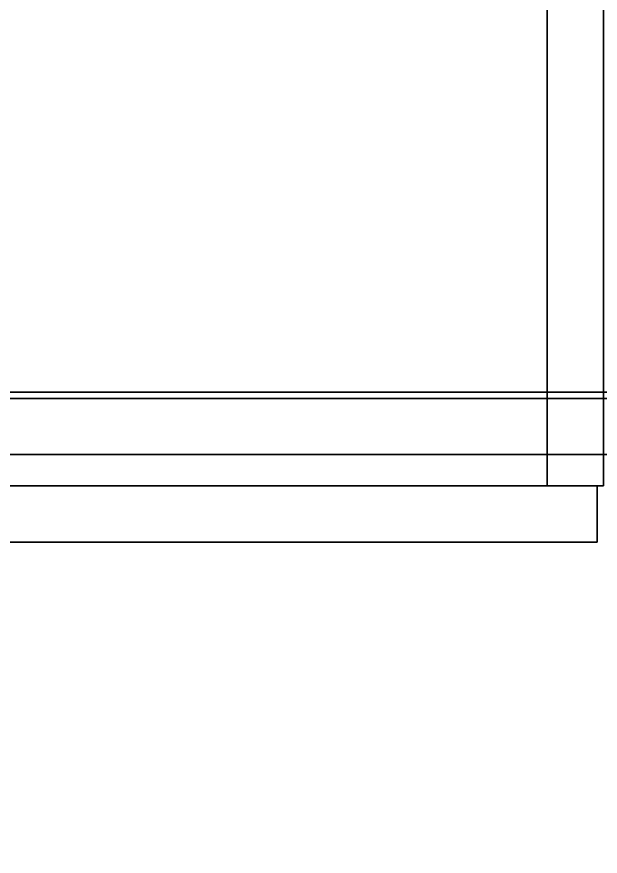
# Model space of a CAD drawing. Extents: x 0 to 5228, y -2725 to 0.
# Drawn here: x 4598.9 to 4785.5, y -848.4 to -580 of the extents above; entities that cross this region are included whole.
import ezdxf

# ---------------------------------------------------------------- set-up
doc = ezdxf.new("R2010")
doc.units = 0
for name, color, linetype in [('LAYER0', 7, 'CONTINUOUS'), ('LAYER1', 7, 'CONTINUOUS'), ('LAYER755', 251, 'CONTINUOUS'), ('LAYER756', 7, 'CONTINUOUS'), ('LAYER757', 7, 'CONTINUOUS'), ('LAYER759', 7, 'CONTINUOUS'), ('LAYER792', 7, 'CONTINUOUS'), ('LAYER793', 7, 'CONTINUOUS'), ('LAYER807', 251, 'CONTINUOUS')]:
    doc.layers.add(name, color=color, linetype=linetype)

msp = doc.modelspace()

# ---------------------------------------------------------------- linework, layer by layer
at = {"layer": 'LAYER0', "invisible_edges": 1}
for points in [[(5227.5, 0), (0, -2725.14), (0, 0), (5227.5, 0)], [(5227.5, -2725.14, 5), (0, 0, 5), (0, -2725.14, 5), (5227.5, -2725.14, 5)], [(0, 0, 5), (5227.5, -2725.14, 5), (5227.5, 0, 5), (0, 0, 5)], [(0, -2725.14), (5227.5, 0), (5227.5, -2725.14), (0, -2725.14)]]:
    msp.add_3dface(points, dxfattribs=at)
at = {"layer": 'LAYER755', "invisible_edges": 1}
for points in [[(5098.5, -702, 2545), (3038.5, -702, 2475), (3038.5, -702, 2545), (5098.5, -702, 2545)], [(3038.5, -702, 2475), (5098.5, -702, 2545), (5098.5, -702, 2475), (3038.5, -702, 2475)], [(5098.5, -720, 2475), (3038.5, -702, 2475), (5098.5, -702, 2475), (5098.5, -720, 2475)], [(3038.5, -702, 2475), (5098.5, -720, 2475), (3038.5, -720, 2475), (3038.5, -702, 2475)], [(3038.5, -720, 2545), (5098.5, -702, 2545), (3038.5, -702, 2545), (3038.5, -720, 2545)], [(5098.5, -702, 2545), (3038.5, -720, 2545), (5098.5, -720, 2545), (5098.5, -702, 2545)], [(5098.5, -720, 2475), (3038.5, -720, 2545), (3038.5, -720, 2475), (5098.5, -720, 2475)], [(3038.5, -720, 2545), (5098.5, -720, 2475), (5098.5, -720, 2545), (3038.5, -720, 2545)]]:
    msp.add_3dface(points, dxfattribs=at)
at = {"layer": 'LAYER756', "invisible_edges": 1}
for points in [[(5094.5, -150, 5), (4006.5, -700, 5), (4006.5, -150, 5), (5094.5, -150, 5)], [(4006.5, -700, 5), (5094.5, -150, 5), (5094.5, -700, 5), (4006.5, -700, 5)], [(5094.5, -700, 155), (4006.5, -150, 155), (4006.5, -700, 155), (5094.5, -700, 155)], [(4006.5, -150, 155), (5094.5, -700, 155), (5094.5, -150, 155), (4006.5, -150, 155)], [(5094.5, -700, 155), (4006.5, -700, 5), (5094.5, -700, 5), (5094.5, -700, 155)], [(4006.5, -700, 5), (5094.5, -700, 155), (4006.5, -700, 155), (4006.5, -700, 5)]]:
    msp.add_3dface(points, dxfattribs=at)
at = {"layer": 'LAYER757', "invisible_edges": 1}
for points in [[(4424.5, -174.6001, 1992), (4768.5, -730, 1992), (4768.5, -174.6001, 1992), (4424.5, -174.6001, 1992)], [(4768.5, -730, 1992), (4424.5, -174.6001, 1992), (4424.5, -730, 1992), (4768.5, -730, 1992)], [(4424.5, -730, 1974), (4768.5, -174.6001, 1974), (4768.5, -730, 1974), (4424.5, -730, 1974)], [(4768.5, -174.6001, 1974), (4424.5, -730, 1974), (4424.5, -174.6001, 1974), (4768.5, -174.6001, 1974)], [(4768.5, -174.6001, 1974), (4768.5, -730, 1992), (4768.5, -730, 1974), (4768.5, -174.6001, 1974)], [(4768.5, -730, 1992), (4768.5, -174.6001, 1974), (4768.5, -174.6001, 1992), (4768.5, -730, 1992)], [(4424.5, -730, 1974), (4768.5, -730, 1992), (4424.5, -730, 1992), (4424.5, -730, 1974)], [(4768.5, -730, 1992), (4424.5, -730, 1974), (4768.5, -730, 1974), (4768.5, -730, 1992)]]:
    msp.add_3dface(points, dxfattribs=at)
at = {"layer": 'LAYER759', "invisible_edges": 1}
for points in [[(4768.5, -150, 155), (4768.5, -730, 2475), (4768.5, -150, 2475), (4768.5, -150, 155)], [(4768.5, -730, 2475), (4768.5, -150, 155), (4768.5, -730, 155), (4768.5, -730, 2475)], [(4768.5, -150, 155), (4786.5, -730, 155), (4768.5, -730, 155), (4768.5, -150, 155)], [(4786.5, -730, 155), (4768.5, -150, 155), (4786.5, -150, 155), (4786.5, -730, 155)], [(4786.5, -150, 2475), (4768.5, -730, 2475), (4786.5, -730, 2475), (4786.5, -150, 2475)], [(4768.5, -730, 2475), (4786.5, -150, 2475), (4768.5, -150, 2475), (4768.5, -730, 2475)], [(4786.5, -730, 155), (4768.5, -730, 2475), (4768.5, -730, 155), (4786.5, -730, 155)], [(4768.5, -730, 2475), (4786.5, -730, 155), (4786.5, -730, 2475), (4768.5, -730, 2475)]]:
    msp.add_3dface(points, dxfattribs=at)
at = {"layer": 'LAYER792', "invisible_edges": 1}
for points in [[(4768.5, -150, 156), (4424.5, -730, 156), (4424.5, -150, 156), (4768.5, -150, 156)], [(4424.5, -730, 156), (4768.5, -150, 156), (4768.5, -730, 156), (4424.5, -730, 156)], [(4768.5, -730, 174), (4424.5, -150, 174), (4424.5, -730, 174), (4768.5, -730, 174)], [(4424.5, -150, 174), (4768.5, -730, 174), (4768.5, -150, 174), (4424.5, -150, 174)], [(4768.5, -150, 156), (4768.5, -730, 174), (4768.5, -730, 156), (4768.5, -150, 156)], [(4768.5, -730, 174), (4768.5, -150, 156), (4768.5, -150, 174), (4768.5, -730, 174)], [(4768.5, -730, 174), (4424.5, -730, 156), (4768.5, -730, 156), (4768.5, -730, 174)], [(4424.5, -730, 156), (4768.5, -730, 174), (4424.5, -730, 174), (4424.5, -730, 156)]]:
    msp.add_3dface(points, dxfattribs=at)
at = {"layer": 'LAYER793', "invisible_edges": 1}
for points in [[(4424.5, -150, 2474), (4768.5, -730, 2474), (4768.5, -150, 2474), (4424.5, -150, 2474)], [(4768.5, -730, 2474), (4424.5, -150, 2474), (4424.5, -730, 2474), (4768.5, -730, 2474)], [(4424.5, -730, 2456), (4768.5, -150, 2456), (4768.5, -730, 2456), (4424.5, -730, 2456)], [(4768.5, -150, 2456), (4424.5, -730, 2456), (4424.5, -150, 2456), (4768.5, -150, 2456)], [(4768.5, -150, 2456), (4768.5, -730, 2474), (4768.5, -730, 2456), (4768.5, -150, 2456)], [(4768.5, -730, 2474), (4768.5, -150, 2456), (4768.5, -150, 2474), (4768.5, -730, 2474)], [(4424.5, -730, 2456), (4768.5, -730, 2474), (4424.5, -730, 2474), (4424.5, -730, 2456)], [(4768.5, -730, 2474), (4424.5, -730, 2456), (4768.5, -730, 2456), (4768.5, -730, 2474)]]:
    msp.add_3dface(points, dxfattribs=at)
at = {"layer": 'LAYER807', "invisible_edges": 1}
for points in [[(4784.5, -730, 158), (4408.5, -730, 2472), (4784.5, -730, 2472), (4784.5, -730, 158)], [(4408.5, -730, 2472), (4784.5, -730, 158), (4408.5, -730, 158), (4408.5, -730, 2472)], [(4784.5, -730, 158), (4408.5, -748, 158), (4408.5, -730, 158), (4784.5, -730, 158)], [(4408.5, -748, 158), (4784.5, -730, 158), (4784.5, -748, 158), (4408.5, -748, 158)], [(4784.5, -748, 2472), (4408.5, -730, 2472), (4408.5, -748, 2472), (4784.5, -748, 2472)], [(4408.5, -730, 2472), (4784.5, -748, 2472), (4784.5, -730, 2472), (4408.5, -730, 2472)], [(4784.5, -748, 2472), (4784.5, -730, 158), (4784.5, -730, 2472), (4784.5, -748, 2472)], [(4784.5, -730, 158), (4784.5, -748, 2472), (4784.5, -748, 158), (4784.5, -730, 158)], [(4408.5, -748, 158), (4784.5, -748, 2472), (4408.5, -748, 2472), (4408.5, -748, 158)], [(4784.5, -748, 2472), (4408.5, -748, 158), (4784.5, -748, 158), (4784.5, -748, 2472)]]:
    msp.add_3dface(points, dxfattribs=at)

# ---------------------------------------------------------------- meshes
at = {"layer": 'LAYER1'}
mesh = msp.add_polymesh((6, 2), dxfattribs=at)
for k, corner in enumerate([(4927.5, -150, 2523), (977.5, -150, 2523), (4927.5, -330, 2523), (4927.5, -150, 2523), (5077.5, -330, 2523), (4927.5, -330, 2523), (5077.5, -2165, 2523), (5077.5, -330, 2523), (2281.5, -2165, 2523), (5077.5, -2165, 2523), (2281.5, -2315, 2523), (5227.5, -2315, 2523)]):
    mesh.set_mesh_vertex(divmod(k, 2), corner)

doc.saveas('drawing.dxf')
